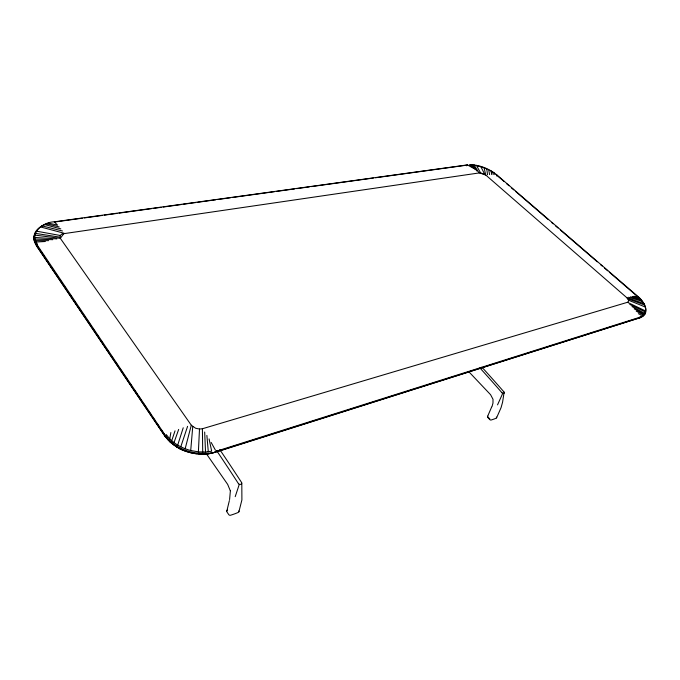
<?xml version="1.0" encoding="UTF-8"?>
<svg xmlns="http://www.w3.org/2000/svg" width="680" height="680" viewBox="0 0 680 680"><rect width="100%" height="100%" fill="white"/><g stroke="black" fill="none" stroke-linecap="round" stroke-linejoin="round"><path stroke-width="1.02" d="M230.393 490.637L229.594 499.562M34.051 236.649L34.297 240.916L36.524 245.913L165.197 436.628C170.569 442.467 176.656 447.984 184.322 450.687A35.606 25.347 13.1 0 0 197.31 453.84M35.521 243.134L34.297 240.916L34.153 235.662A32.521 18.419 8.4 0 1 44.013 224.927M39.72 249.815L36.754 245.421L36.524 245.913L37.264 243.941C29.078 232.713 43.495 221.893 54.255 221.833L467.389 164.9L471.376 167.127M34.153 235.662L34 239.224L34.961 241.425M209.075 438.923L211.684 451.206L205.53 451.996L198.39 451.86L199.495 429.037L195.611 428.247L191.293 425.204L60.341 238.34L60.197 235.484L61.948 233.946L480.479 172.745L485.733 175.006L626.841 297.721L628.549 300.228L628.371 301.639L627.444 302.311L202.41 428.749L199.495 429.037M241.638 482.647L241.561 483.879A3.944 3.103 21.6 0 1 239.793 484.483L238.459 483.743M198.39 451.86L190.714 450.525L192.746 426.64M638.384 313.659L642.031 315.52C650.259 310.658 642.838 300.101 637.406 296.004L496.833 174.896C489.141 168.631 479.281 164.679 469.302 164.738L473.271 168.343M190.714 450.525C182.937 448.443 175.465 444.686 169.779 438.897L170.858 432.548M504.11 392.139L502.588 402.195L501.067 407.643L496.579 417.86M165.197 436.628L166.234 434.571L169.779 438.897M226.763 511.317L229.381 500.548M238.969 511.504L241.901 499.91L241.808 483.081M185.147 448.749L191.293 425.204M34.068 238.187L36.448 245.582L165.155 436.313L170.365 442.281L179.953 448.808A36.643 26.061 13.1 0 0 202.716 454.189L208.667 453.789L215.416 452.293L640.058 317.721L641.656 316.668M491.98 406.691L492.975 403.129L493.017 399.296L490.577 394.697L468.758 371.646M215.416 452.293L215.654 451.46L640.84 316.94M177.701 445.119L183.226 427.779M235.212 496.655L239.275 484.381M180.778 446.819L187.587 426.334M171.708 440.742L175.032 430.831M174.004 442.62L178.67 429.42M504.373 392.793L504.279 393.057A3.23 2.014 32.5 0 1 503.123 393.457L502.019 392.861M466.599 165.801L467.389 164.9M487.552 416.491L491.631 407.065M496.663 175.993L496.833 174.896M497.539 404.863L502.724 393.363M34.493 234.787L35.538 232.518M643.297 315.673L645.09 313.607M42.322 226.236L43.936 224.876L47.999 223.38M641.529 317.144L642.779 316.412A26.205 12.665 27.7 0 0 645.431 312.553M213.707 452.608L212.1 453.177L198.381 453.152A36.677 26.061 13.1 0 1 173.17 443.598L168.852 439.756L165.359 435.463L34.816 241.442M214.506 452.319L640.458 317.585M214.855 451.698L215.654 451.46M212.168 452.965L213.732 452.531M208.667 453.789L211.293 453.169M205.734 454.079L210.452 453.296M54.961 221.977L82.28 218.212M84.379 217.923L102.246 215.458M104.346 215.169L116.96 213.427M119.059 213.137L151.631 208.641M153.731 208.352L161.092 207.34M163.191 207.052L181.058 204.587M183.158 204.297L195.763 202.555M197.863 202.266L215.73 199.801M217.829 199.512L230.444 197.769M232.543 197.481L274.575 191.683M276.675 191.394L294.542 188.929M296.642 188.641L309.247 186.898M311.355 186.609L373.346 178.058M375.453 177.769L467.271 165.104M639.234 317.806L640.058 317.721L640.381 316.192M36.133 242.012L45.296 241.502M642.082 316.412L642.779 316.412L642.566 315.971M35.538 240.626L48.645 240.644M35.088 239.097L52.853 239.691M34.842 237.464L56.891 238.901M34.927 235.11L60.341 238.34L64.107 233.249L40.375 226.899M35.343 233.368L59.891 237.158M473.688 165.214L475.991 165.58M36.38 231.141L60.197 235.484M48.339 223.1L57.587 225.148L54.255 221.833M198.381 453.152L202.716 454.189M46.367 223.754L59.194 226.933M41.973 225.837L62.466 230.996M44.523 224.51L60.834 228.905M634.049 296.208L639.174 297.619M630.581 296.777L641.469 300.084M628.601 297.236L642.575 301.486M632.544 296.412L640.322 298.784M626.841 297.721L643.917 303.535M627.784 298.741L644.716 305.074M628.549 300.228L645.447 307.079M179.953 448.808L184.322 450.687M627.444 302.311L645.668 311.015M629.756 304.402L645.362 312.035M636.242 311.134L643.212 314.789M179.843 448.656L176.69 446.998L173.17 443.598M631.983 306.561L644.649 313.344M634.168 308.822L644.002 314.109M491.181 171.3L492.719 172.244M176.596 446.802L172.686 444.236L170.935 441.762M172.593 443.938L170.365 442.281L168.852 439.756M170.272 441.889L168.283 440.223L167.178 437.886M496.944 175.355L504.169 181.585M506.575 183.659L508.98 185.733M511.394 187.816L513.799 189.89M515.406 191.275L548.318 219.64M551.531 222.402L553.129 223.788M555.543 225.862L557.948 227.936M560.354 230.019L597.287 261.843M600.491 264.605L602.097 265.99M604.512 268.065L607.716 270.835M609.322 272.221L638.529 297.44M642.787 303.017L644.087 304.155L643.127 302.694M166.625 438.302L168.24 439.756M488.019 417.163L489.829 418.897M165.155 436.313L166.608 437.733M640.305 299.183L642.642 301.962M471.062 164.721L475.184 169.694M472.532 164.806L477.054 171.139M206.678 454.189L227.673 484.398L230.282 490.696M36.278 244.715L34.842 242.599L34.314 239.793M41.497 252.45L43.868 255.96M46.24 259.471L48.025 262.106M50.983 266.5L53.95 270.887M55.726 273.522L58.097 277.032M59.883 279.667L62.254 283.186M64.626 286.697L66.402 289.332M69.368 293.718L72.335 298.112M74.111 300.747L76.483 304.257M78.855 307.768L80.631 310.403M83.597 314.798L84.779 316.548M87.746 320.943L90.712 325.329M92.489 327.964L94.86 331.475M97.231 334.993L99.016 337.628M101.974 342.014L103.165 343.774M106.718 349.044L109.089 352.554M110.874 355.19L113.245 358.7M115.617 362.21L117.394 364.846M120.36 369.24L122.731 372.75M125.103 376.261L127.474 379.772M129.846 383.291L131.623 385.925M133.994 389.436L136.96 393.822M138.737 396.457L141.108 399.967M143.48 403.486L145.851 406.997M148.223 410.507L151.19 414.902M152.966 417.537L155.338 421.048M157.114 423.683L159.486 427.193M161.857 430.703L164.237 434.223M474.045 164.959L478.915 172.694L485.733 175.006L484.041 167.526M211.182 442.485L215.458 450.228M476.408 165.333L480.479 172.745M480.752 166.405L484.653 174.258M494.079 172.762L494.972 174.667M492.685 171.836L493.221 174.556M488.673 169.558L489.583 174.599M491.104 170.875L491.64 174.531M486.719 168.631L487.543 174.777M206.881 435.404L208.301 451.758M204.671 432.029L205.53 451.996M202.41 428.749L202.716 452.072M208.734 453.628A35.606 25.347 13.1 0 1 198.356 453.934M477.734 165.945A22.924 10.37 22.3 0 1 483.021 167.518M483.846 167.816A22.924 10.37 22.3 0 1 486.523 168.92M644.852 305.762A26.214 12.648 28 0 1 644.836 314.143M479.867 367.888A937.287 349.129 63.7 0 1 502.019 392.827M487.909 416.143A1.564 0.96 27.9 0 0 487.892 417.562L489.693 419.5A1.139 0.705 28 0 0 491.147 420.002A62.441 37.765 25.5 0 0 496.323 418.106A1.139 0.697 28.1 0 0 496.323 417.078M481.95 367.225A935.731 349.69 63.7 0 1 504.11 392.105M238.774 510.96A1.377 1.062 16.7 0 1 238.382 512.371A76.245 56.219 13 0 1 230.562 515.227A1.385 1.079 16.1 0 1 228.76 514.615L227.018 512.065A1.904 1.47 15.9 0 1 227.596 510.119M216.606 450.577A1139.408 262.956 67.7 0 1 238.45 483.659M219.759 449.582A1136.892 264.163 67.7 0 1 241.629 482.562"/></g></svg>
